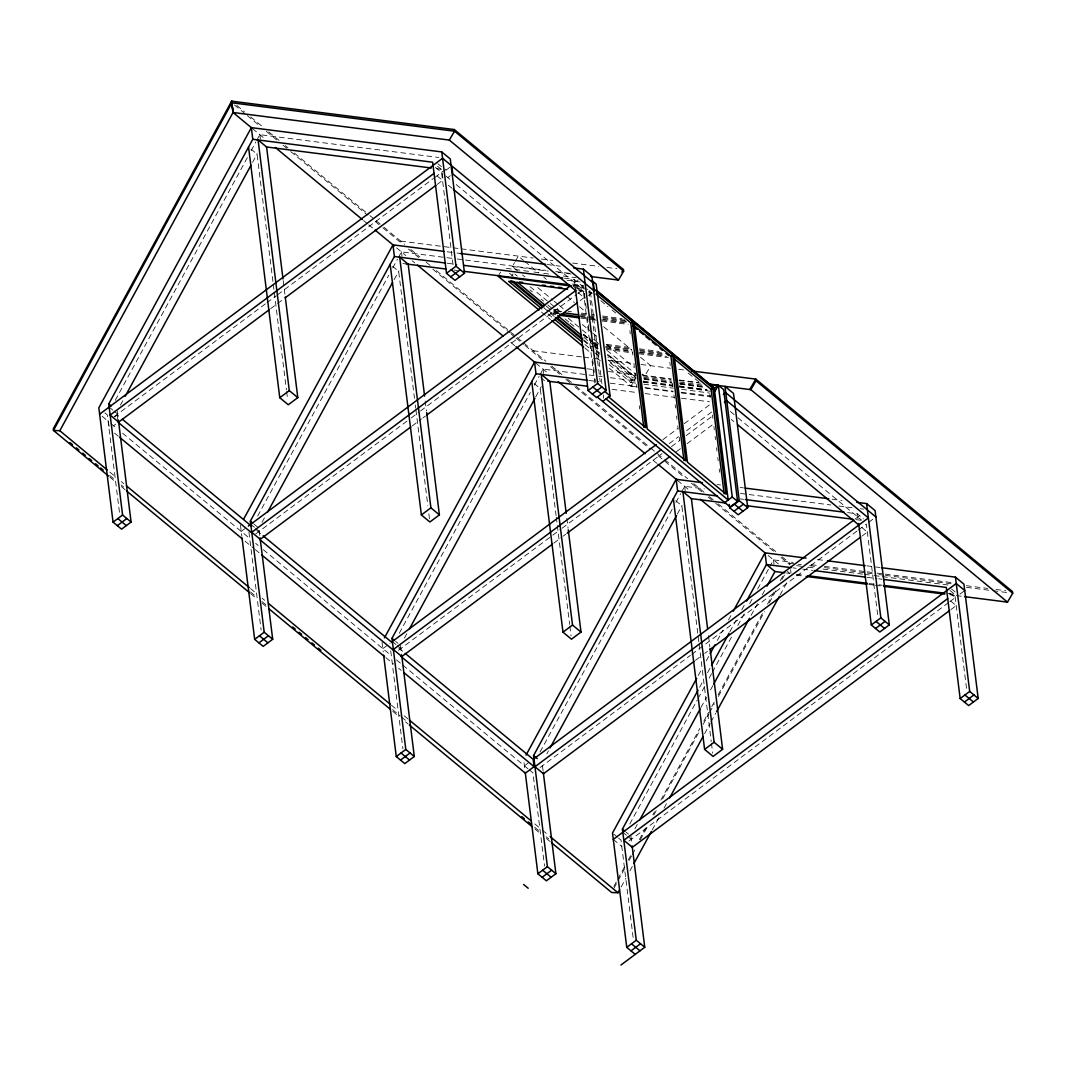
<?xml version="1.0" encoding="UTF-8"?>
<svg xmlns="http://www.w3.org/2000/svg" width="1066" height="1066" viewBox="0 0 1066 1066"><rect width="100%" height="100%" fill="white"/><g stroke="black" fill="none" stroke-linecap="round" stroke-linejoin="round"><path stroke-width="0.75" stroke-dasharray="5 3.75" d="M115.275 400.283L247.925 156.569M251.096 150.732L255.867 141.978M256.666 140.512L259.837 134.676L438.779 157.488M120.431 405.093L124.416 397.791M252.535 162.392L257.306 153.624M257.666 516.037L388.73 275.241M392.701 267.952L397.471 259.198M398.271 257.732L401.442 251.896L455.622 258.798M262.036 522.313L266.02 515.011M394.14 279.612L398.911 270.844M399.27 633.257L530.335 392.461M534.306 385.172L539.076 376.418M539.876 374.952L543.047 369.116L587.379 374.766M404.44 638.068L407.625 632.231M535.745 396.832L541.315 386.598M540.089 751.943L672.739 508.229M675.911 502.392L680.681 493.638M681.48 492.172L684.652 486.336L704.36 488.854M546.845 753.835L548.43 750.904M677.35 514.052L682.12 505.284M698.297 675.444L702.267 668.142M706.238 660.853L708.623 656.469M717.351 640.426L722.921 630.206M728.478 619.986L730.863 615.615M699.616 687.303L703.6 680.001M707.571 672.686L709.969 668.302M729.864 631.752L736.22 620.052M741.789 609.819L744.188 605.435M629.74 824.031L697.257 699.989M698.057 698.536L705.199 685.398M709.17 678.096L711.555 673.725M712.355 672.26L732.209 635.776M737.765 625.569L744.121 613.883M749.678 603.676L752.063 599.292M757.62 589.085L768.746 568.644M769.545 567.192L773.516 559.89L793.211 562.408M634.896 828.855L638.081 823.005M700.948 707.504L706.518 697.271M710.502 689.955L712.888 685.571M751.09 615.388L757.46 603.702M762.23 594.921L765.415 589.072M613.856 886.432L617.041 880.583M617.84 879.13L624.996 865.965M628.18 860.115L631.365 854.252M639.334 839.635L645.703 827.936M652.872 814.77L654.457 811.839M660.827 800.14L699.842 728.478M703.813 721.162L708.597 712.381M711.782 706.531L714.167 702.148M718.151 694.832L762.736 612.923M767.507 604.142L774.676 590.99M780.245 580.743L782.631 576.36M614.043 888.111L617.227 882.262M618.027 880.796L625.196 867.631M629.18 860.329L631.565 855.931M632.365 854.466L636.335 847.164M640.32 839.848L648.288 825.217M653.858 814.97L656.243 810.586M662.612 798.887L700.029 730.143M703.214 724.28L708.797 714.047M709.596 712.581L714.367 703.813M718.351 696.498L764.522 611.657M769.306 602.876L777.261 588.245M782.044 579.478L784.429 575.08M621.172 886.939L625.942 878.184M629.913 870.882L633.097 865.046M652.165 830.001L660.107 815.41M664.078 808.108L668.049 800.806M704.599 733.661L710.169 723.441M710.955 721.988L715.726 713.221M780.085 594.988L788.04 580.384M517.383 270.737L512.293 266.527L514.572 262.622M515.331 261.33L518.369 256.133L523.473 260.344M498.142 276.227L500.594 272.057M511.813 275.921L512.959 273.962M547.671 309.94L551.402 313.031L552.428 311.272L558.97 312.151M561.675 311.592L555.146 310.712L553.001 314.35L556.265 314.79M589.964 290.365L588.912 292.137L591.284 292.457L588.086 289.805M594.215 345.864L595.321 343.972L598.599 344.411M608.126 359.975L631.765 379.549L633.91 375.912L607.767 354.285M609.152 364.532L630.779 382.441L635.682 374.113L606.421 349.888M609.246 368.196L630.965 386.172L635.869 377.83L607.767 354.565M114.075 416.766L265.594 303.703M266.926 302.704L276.254 295.748M277.586 294.749L433.542 178.382M434.875 177.382L448.679 167.082M114.702 416.846L117.207 414.994L119.765 417.112M445.815 170.333L451.771 165.883M113.129 426.04L115.621 424.188M270.591 308.714L283.916 298.773M437.207 184.391L442.537 180.407L435.248 174.384M448.013 177.436L450.385 175.663M241.222 531.401L245.993 527.843M574.654 282.597L578.225 279.932M255.68 533.986L409.864 418.938M411.196 417.939L419.191 411.969M420.524 410.97L576.479 294.602M577.812 293.616L583.142 289.632M412.196 425.934L421.523 418.978M422.856 417.979L425.521 415.993M580.144 300.612L584.141 297.627M588.419 295.549L591.99 292.884M382.827 648.621L389.969 643.291M662.932 439.605L677.603 428.665M684.265 423.695L709.583 404.787M669.261 443.616L678.589 436.66M686.597 430.691L711.915 411.796M398.471 650.327L551.468 536.158M552.801 535.159L560.796 529.189M562.142 528.19L662.106 453.596M671.433 446.641L679.428 440.671M686.091 435.701L712.754 415.807M553.8 543.154L561.795 537.184M563.128 536.198L565.793 534.199M676.43 451.651L680.428 448.666M687.09 443.696L712.421 424.788M524.432 765.841L528.016 763.176M855.198 519.022L860.235 515.264M540.076 767.547L690.408 655.363M691.741 654.364L857.024 531.028M858.357 530.042L866.352 524.072L877.971 617.294M868.737 522.3L873.507 518.742M695.405 660.374L703.4 654.404M704.733 653.418L707.398 651.419M862.021 536.051L867.351 532.067L861.288 527.044M628.94 841.101L948.553 602.596M949.886 601.61L955.216 597.626L949.14 592.603M959.973 594.082L964.743 590.524M950.872 609.605L956.215 605.621L950.139 600.598M436.194 168.615L441.151 169.254L453.157 265.634M400.736 241.129L451.384 247.592M453.023 247.792L459.553 248.631M461.192 248.844L533.147 258.012M541.355 259.065L552.841 260.53M572.535 263.036L598.799 266.393M607.007 267.433L616.854 268.685M447.12 251.776L455.329 252.815M456.968 253.028L460.259 253.441M547.271 264.541L560.396 266.22M457.261 259.011L463.83 259.851M465.469 260.064L545.912 270.324M555.759 271.577L570.537 273.456M512.293 266.527L548.244 271.11M558.038 272.363L571.11 274.029M447.2 263.235L457.101 264.501M564.354 278.173L574.254 279.439L582.756 286.474L594.761 382.854M402.895 263.529L406.866 264.035M454.049 270.058L457.341 270.484M572.855 285.208L582.756 286.474M533.133 350.727L582.156 356.977M583.782 357.19L591.963 358.229M593.589 358.442L600.131 359.269M608.3 360.321L632.804 363.439M640.972 364.479L670.474 368.25M678.682 369.289L683.599 369.915M587.086 368.783L596.933 370.035M608.433 371.501L636.335 375.059M642.905 375.898L670.834 379.456M679.002 380.509L700.362 383.227M589.018 374.979L597.226 376.018M598.865 376.231L602.157 376.658M610.365 377.697L634.99 380.842M643.198 381.881L672.739 385.652M679.308 386.492L707.224 390.049M588.805 380.455L598.706 381.721M610.258 383.187L636.655 386.558M644.903 387.611L672.952 391.182M681.214 392.235L710.915 396.019M612.15 389.383L636.908 392.541M645.157 393.594L674.858 397.378M681.454 398.218L709.503 401.802M717.205 484.537L720.483 484.95M740.19 487.468L743.468 487.882M832.12 499.194L841.967 500.447M740.47 493.451L830.76 504.964M838.969 506.017L852.107 507.696M860.315 508.735L863.607 509.148M740.31 498.941L743.615 499.354M847.563 512.613L857.464 513.879L863.54 518.902M856.065 519.648L861.008 520.275M817.555 559.557L825.764 560.609M866.805 565.833L879.93 567.512M811.266 564.714L817.835 565.54M824.404 566.379L865.445 571.616M867.084 571.829L875.293 572.868M876.945 573.082L883.501 573.921M885.153 574.121L952.458 582.716M782.124 556.838L789.799 563.194L796.395 564.034M798.048 564.247L801.339 564.66M809.587 565.713L816.196 566.566M824.444 567.605L865.672 572.868M867.324 573.082L872.268 573.708M878.864 574.547L883.821 575.187M885.473 575.4L951.445 583.808M966.289 585.7L987.729 588.432M995.977 589.485L1005.878 590.751M796.608 565.686L801.552 566.312M808.148 567.165L814.744 568.005M822.992 569.057L862.581 574.108M864.233 574.308L872.481 575.36M874.133 575.573L880.729 576.413M882.382 576.626L948.367 585.034M966.516 587.353L991.26 590.511M992.899 590.724L1007.756 592.616M792.864 567.858L796.169 568.285M802.765 569.124L812.665 570.39M867.124 577.332L877.025 578.598M878.664 578.811L881.968 579.224M786.508 573.002L789.813 573.428M796.409 574.268L804.657 575.32M869.017 583.528L877.265 584.581M878.917 584.781L882.222 585.207M948.22 593.629L954.816 594.468L966.822 690.848M796.169 575.174L804.417 576.226M868.817 584.435L873.76 585.074M875.413 585.287L882.022 586.127M949.713 594.761L954.67 595.388M956.322 595.601L962.918 596.44M506.31 268.326L532.32 271.83M533.946 272.043L542.074 273.136M543.7 273.362L551.828 274.455M563.221 275.987L576.226 277.733M567.019 280.198L579.984 281.944M572.442 284.076L583.915 285.621M573.761 285.368L583.568 286.687M572.948 286.288L584.328 287.82M574.281 287.474L588.992 289.459M576.853 288.606L583.408 289.486M578.158 289.885L583.062 290.538M579.091 290.818L584.008 291.484M553.547 309.393L561.715 310.486M568.245 311.365L571.509 311.805M581.316 313.124L589.485 314.23M591.11 314.443L594.375 314.883M602.543 315.989L622.144 318.627M581.276 314.23L589.445 315.336M591.084 315.549L594.348 315.989M602.517 317.095L625.382 320.173M580.197 315.016L594.895 317.002M603.063 318.094L627.568 321.399M558.93 313.257L554.027 312.604L556.519 314.657M580.17 316.122L594.868 318.094M603.036 319.2L625.902 322.278M551.402 313.031L557.931 313.91M580.81 316.988L587.339 317.868M588.965 318.081L595.508 318.961M602.037 319.84L626.542 323.145M580.77 318.094L587.299 318.974M588.938 319.187L595.468 320.066M602.01 320.946L628.14 324.464M593.722 342.652L598.626 343.305M606.794 344.411L631.299 347.716M639.467 348.809L659.068 351.447M606.754 345.517L631.259 348.809M639.427 349.915L665.57 353.432M594.242 344.758L597.52 345.197M605.688 346.303L631.818 349.821M639.986 350.914L664.491 354.218M605.648 347.409L631.778 350.927M639.946 352.02L664.451 355.324M591.59 346.29L598.119 347.17M606.288 348.262L632.418 351.793L632.924 355.125M638.96 352.673L666.716 356.404M594.815 347.836L598.079 348.276M606.248 349.368L632.391 352.886M638.92 353.765L668.329 357.736M642.172 374.979L671.34 378.91M679.442 380.002L698.896 382.614M643.704 377.231L671.473 380.975M679.642 382.068L704.146 385.372M643.797 378.35L671.647 382.108M679.841 383.214L702.787 386.292M643.997 378.923L671.647 382.641M679.775 383.747L704.16 387.025M636.069 378.243L632.791 377.804L607.9 357.203M644.237 379.349L672.006 383.08M680.161 384.186L704.666 387.478M631.765 379.549L635.03 379.989M643.198 381.095L672.606 385.053M679.135 385.932L706.905 389.676M635.096 381.108L631.818 380.669L607.647 360.654M643.291 382.214L672.793 386.185M679.335 387.065L712.115 391.475M630.779 382.441L635.696 383.107M643.891 384.213L673.379 388.184M681.574 389.29L709.423 393.034M630.965 386.172L637.468 387.038M645.596 388.131L673.232 391.862M681.374 392.954L710.636 396.898M437.82 163.724L441.457 166.736M951.498 588.938L955.136 591.95M589.591 291.418L592.083 293.483M600.798 300.692L607.913 306.608M611.991 309.966L615.722 313.058M624.09 320L626.581 322.065M688.276 373.14L701.068 383.707M437.5 166.229L441.151 169.254M949.966 590.444L954.816 594.468M435.474 167.389L441.537 172.412M446.081 176.17L449.905 179.328M456.275 184.618L583.848 290.219M730.29 411.436L736.659 416.713M737.938 417.765L861.501 520.048M448.346 185.218L452.171 188.389M578.078 292.604L584.848 298.214L584.248 293.416M731.289 419.431L733.834 421.536M524.739 261.397L538.743 272.989M543.833 277.213L546.378 279.319M566.752 296.175L574.387 302.504M579.478 306.715L585.847 311.992M592.216 317.255L596.027 320.413M603.676 326.742L631.685 349.928M640.586 357.297L650.78 365.731L644.69 376.125L642.145 374.019M522.473 274.961L525.018 277.067M537.757 287.607L553.027 300.252M554.307 301.305L558.118 304.463M559.397 305.516L563.208 308.687M582.316 324.49L591.217 331.859M592.496 332.925L597.586 337.136M606.501 344.518L634.51 367.69M514.811 274.042L517.356 276.147M530.082 286.687L549.163 302.491M550.429 303.543L560.609 311.965M568.245 318.281L580.97 328.821M582.249 329.874L588.605 335.137M593.695 339.348L598.786 343.558M529.895 289.819L532.387 291.871M541.102 299.08L543.593 301.145M555.146 310.712L558.877 313.804M565.1 318.961L568.831 322.039M570.083 323.078L576.306 328.221M583.768 334.404L592.483 341.626M595.321 343.972L597.813 346.037M509.441 273.176L513.266 276.347M547.751 304.889L552.854 309.113M554.133 310.166L557.971 313.337M583.502 334.484L592.443 341.88M593.722 342.946L598.839 347.17M553.8 310.672L558.89 314.883M583.062 334.897L590.697 341.213M591.976 342.266L598.332 347.543M607.247 354.911L633.964 377.031M546.205 306.129L552.428 311.272M583.901 337.322L592.616 344.545M595.454 346.89L597.946 348.955M584.115 340.107L590.337 345.264M595.681 349.675L599.412 352.766M544.033 307.994L549.123 312.205M550.389 313.257L554.213 316.415M583.475 340.64L589.831 345.904M596.2 351.18L600.011 354.338M548.071 313.977L553.161 318.201M584.967 344.531L593.882 351.9M595.148 352.953L600.238 357.163M541.568 312.165L550.509 319.56M584.981 348.102L591.377 353.392M596.48 357.616L601.584 361.854M236.759 105.387L244.447 111.757M250.83 117.047L262.383 126.601M268.752 131.878L279.039 140.379M285.395 145.656L288.007 147.814M294.363 153.078L368.716 214.612M369.889 215.599L375.019 219.836M376.298 220.902L382.801 226.285M383.973 227.258L404.56 244.287M410.863 249.511L419.831 256.946M426.2 262.209L430.064 265.407M436.38 270.644L545.912 361.307M551.682 366.078L561.929 374.566M567.618 379.269L571.443 382.441M576 386.212L649.341 446.92M650.62 447.973L663.385 458.553M664.664 459.606L687.65 478.634M693.779 483.711L704.026 492.186M709.356 496.596L713.181 499.767M718.111 503.845L775.755 551.562M234.4 104.921L245.926 114.448M247.205 115.514L259.997 126.108M266.407 131.411L276.64 139.886M283.05 145.189L289.446 150.479M290.725 151.545L367.543 215.132M375.219 221.488L381.615 226.791M382.907 227.844L402.109 243.741M408.505 249.044L418.751 257.519M432.823 269.178L509.641 332.765M510.92 333.818L514.758 337.003M516.037 338.055L523.726 344.425M525.005 345.477L544.206 361.374M550.602 366.677L559.57 374.086M565.966 379.389L569.817 382.574M574.934 386.811L650.46 449.332M658.148 455.688L685.025 477.941M691.434 483.244L701.668 491.719M708.077 497.022L714.473 502.326M715.752 503.379L774.649 552.135M781.045 557.425L789.999 564.847L789.799 563.194M252.562 128.653L265.048 138.993M363.626 220.595L367.464 223.767M368.743 224.833L373.873 229.07M396.592 247.872L405.866 255.56M412.275 260.864L414.834 262.982M510.854 342.466L514.691 345.637M535.772 363.093L547.977 373.193M652.952 460.099L656.789 463.27M677.376 480.313L690.075 490.826M768.173 555.466L778.407 563.954M787.374 571.363L789.933 573.481M540.862 377.737L544.499 380.749M250.976 149.08L257.053 154.104L273.069 282.73M392.594 266.3L398.657 271.324L414.474 398.298M534.199 383.52L540.262 388.544L556.079 515.518M675.804 500.74L681.867 505.764L698.923 642.625M254.001 524.139L258.851 528.163L260.051 537.717M395.606 641.359L398.031 643.371M626.062 832.146L628.5 834.145M109.145 407.065L112.783 410.09M113.995 411.09L117.646 414.101M250.75 524.299L254.388 527.31M255.6 528.31L259.251 531.321M392.355 641.519L395.992 644.53M397.218 645.53L400.856 648.541M622.824 832.293L626.462 835.304M627.674 836.304L631.312 839.328M256.706 530.482L261.836 534.719M398.777 648.075L403.894 652.312M104.894 412.862L107.32 414.874L119.725 514.438M613.723 834.065L617.361 837.077M618.573 838.076L620.998 840.088L633.404 939.652M102.043 416.193L108.119 421.217M111.024 423.628L117.433 428.918M122.55 433.156L250.537 539.116M255.653 543.354L258.212 545.472M263.342 549.71L391.329 655.657M396.445 659.894L401.562 664.131M402.841 665.184L528.083 768.852M529.296 769.865L532.933 772.877L544.539 866.098M613.296 839.395L621.784 846.431M114.502 433.076L118.339 436.247M245.047 541.142L254.014 548.564M255.294 549.616L260.41 553.854M385.839 657.682L393.514 664.038M398.644 668.275L401.202 670.394M109.758 472.051L116.154 477.355M121.284 481.592L123.843 483.711M250.577 588.632L256.986 593.922M262.103 598.173L264.661 600.291M391.409 705.199L397.805 710.502M404.201 715.792L408.038 718.977M534.786 823.898L541.182 829.188M542.461 830.254L548.87 835.544M109.625 475.409L116.034 480.699M121.151 484.937L123.709 487.069M250.457 591.976L256.853 597.28M261.969 601.517L267.1 605.755M392.555 709.61L400.23 715.966M401.509 717.032L407.918 722.322M534.652 827.243L541.062 832.533M546.178 836.783L548.737 838.902M109.825 477.088L116.221 482.378M121.337 486.616L125.188 489.8M250.643 593.655L257.039 598.959M262.169 603.196L266.007 606.367M392.741 711.288L399.15 716.592M405.546 721.882L408.105 724.001M534.852 828.922L541.248 834.212M546.365 838.462L550.203 841.634M857.464 513.879L858.263 520.315M790.612 569.697L791.012 572.922M773.516 559.89L774.049 564.26M709.836 393.914L710.249 397.178M712.474 415.127L712.888 418.378M713.9 426.533L714.313 429.798M715.126 436.327L715.526 439.592M716.539 447.747L716.952 451.011M717.764 457.527L718.164 460.792M719.19 468.947L719.59 472.211M708.437 635.523L709.876 647.062M669.861 362.28L670.261 365.545M672.499 383.494L672.913 386.745M673.925 394.913L674.325 398.164M675.138 404.694L675.551 407.958M676.564 416.113L676.977 419.378M677.789 425.907L678.189 429.158M679.202 437.313L679.615 440.578M684.652 486.336L685.198 490.706M699.123 644.277L711.235 741.576M711.448 743.229L712.674 753.116M629.873 330.647L630.286 333.911M633.937 363.279L634.35 366.531M635.163 373.06L635.563 376.325M636.589 384.48L636.988 387.744M639.227 405.693L639.627 408.944M590.484 292.191L601.864 383.533M603.289 394.953L603.689 398.218M588.938 291.324L600.198 381.721M584.421 293.483L585.447 301.705M585.66 303.344L586.273 308.274M587.299 316.495L588.112 323.065M588.312 324.717L588.925 329.647M589.951 337.855L590.777 344.438M590.977 346.077L591.59 351.007M592.616 359.229L593.429 365.798M593.642 367.45L594.255 372.38M595.068 378.95L595.481 382.241M574.254 279.439L575.64 290.592M630.925 836.157L631.925 844.232M566.832 518.303L568.071 528.19M543.047 369.116L543.593 373.486M556.279 517.17L557.105 523.766M557.305 525.405L569.63 624.356M569.844 626.009L571.07 635.896M542.461 765.761L543.074 770.678M524.046 762.67L525.045 770.745M442.243 172.998L443.243 180.993M425.227 401.082L426.467 410.97M401.442 251.896L401.989 256.266M415.3 404.893L415.7 408.185M415.913 409.837L427.826 505.484M428.852 513.732L429.465 518.676M400.456 645.383L401.855 656.536M390.729 650.9L402.935 748.878M382.041 642.278L383.24 651.886M283.21 280.558L285.062 295.402M259.837 134.676L260.384 139.046M273.282 284.369L274.095 290.965M274.308 292.617L286.421 389.916M286.634 391.568L287.66 399.803M248.938 532.094L261.13 630.019M240.436 525.058L241.835 536.305M117.247 410.943L118.632 422.096M117.207 414.994L117.94 420.857M108.466 421.51L109.385 428.838"/><path stroke-width="1.5" d="M231.922 102.642L53.487 430.451L108.545 476.022M59.829 430.731L233.041 112.503L231.735 100.964L53.3 428.772L53.487 430.451L59.829 430.731L107.2 469.933M131.091 522.047L122.59 515.011L108.759 403.907L252.789 139.286L432.649 162.219L446.494 273.322L454.982 280.358L464.51 273.242L450.278 158.954L441.777 151.932L251.336 127.64L98.832 407.838L113.063 522.127L121.564 529.162L131.091 522.047L118.459 420.644M125.202 396.325L250.936 165.323M243.608 519.222L392.954 244.86L443.842 251.349M242.035 537.944L254.667 639.347L263.169 646.382L272.696 639.267L264.195 632.231L250.363 521.127L394.393 256.506L392.954 244.86M267.606 512.08L392.555 282.543M384.426 637.894L534.559 362.08L585.447 368.57M383.64 655.164L396.272 756.567L404.774 763.602L414.301 756.487L405.8 749.451L391.968 638.347L535.998 373.726L534.559 362.08M409.211 629.3L534.945 398.298M526.031 755.114L676.164 479.3L702.427 482.658M525.245 772.384L537.877 873.787L546.378 880.822L555.906 873.707L547.404 866.671L533.573 755.567L677.603 490.946L676.164 479.3M550.029 747.986L676.55 515.518M696.698 678.362L612.497 833.052L626.741 947.341L635.229 954.376M710.209 653.551L714.966 644.797M733.248 611.231L765.015 552.854L806.056 558.091M620.945 965.036L644.757 947.261L636.269 940.225L622.424 829.121L698.03 690.235M711.555 665.384L729.064 633.217M746.573 601.051L766.467 564.5L765.015 552.854M639.68 820.074L700.162 708.957M713.687 684.106L749.491 618.32M767 586.153L774.955 571.536L784.856 572.788M551.495 842.7L611.657 892.508L618 892.775L619.586 889.857M633.884 863.58L651.366 831.467M669.648 797.888L703.014 736.579M716.525 711.768L779.299 596.44M231.628 101.15L233.041 112.503L449.332 140.072L454.529 131.198L454.303 129.546L231.509 101.137L233.041 112.503L252.242 128.386M621.891 272.123L623.41 269.525L454.303 129.546M590.724 276.534L618.44 280.065L623.637 271.177L623.41 269.525M749.731 389.516L755.821 379.123L1012.473 591.59L1012.7 593.242L1007.503 602.13L964.57 596.654M710.049 384.466L750.837 389.663L756.034 380.775L755.821 379.123L691.807 370.968M714.18 392.315L718.337 385.239L723.667 389.65L737.592 501.406L730.143 506.976L597.32 397.032M99.618 414.181L442.563 158.274L451.065 165.297M434.035 173.372L110.144 415.074L118.632 422.096L269.258 309.713M285.248 297.774L435.874 185.377M113.063 522.127L122.59 515.011M285.275 297.054L297.8 397.645L288.273 404.76L279.772 397.725L289.299 390.609L258.079 139.952L266.58 146.988L283.01 278.919M446.494 273.322L456.008 266.207L441.777 151.932M117.313 525.645L126.841 518.529M450.731 276.84L460.259 269.725M248.365 526.071L570.656 285.581M575.64 290.592L251.749 532.294L260.237 539.316L410.863 426.933M426.853 414.994L577.479 302.597M643.771 427.266L630.766 322.865L632.458 321.599L596.36 291.724M254.667 639.347L264.195 632.231M426.666 412.622L439.405 514.865L429.878 521.98L421.376 514.945L430.904 507.829L399.683 257.173L408.185 264.208L424.614 396.139M583.382 269.152L591.883 276.174L606.114 390.462L596.587 397.578L588.099 390.542L597.626 383.427L583.382 269.152L573.535 267.886M258.918 642.865L268.445 635.749M592.336 394.06L601.864 386.945M602.663 401.442L610.112 395.886L596.187 284.129L591.923 280.585M683.946 460.525L670.94 356.124L672.633 354.858L634.057 322.918L647.262 428.945L685.851 460.885L672.633 354.858M724.134 493.785L711.129 389.383L712.821 388.131L674.232 356.191L687.45 462.218L726.026 494.158L712.821 388.131M606.048 398.911L728.198 500.034L714.273 388.277L718.337 385.239L732.262 496.996L737.592 501.406M392.355 641.519L656.27 444.575M723.401 394.487L725.786 392.714L875.879 516.97M661.266 449.585L393.354 649.514L401.855 656.536L552.468 544.153M724.4 402.482L726.772 400.709L868.377 517.929L534.959 766.734L543.46 773.756L694.073 661.373M567.125 533.213L669.768 456.621M724.8 502.552L732.262 496.996M396.272 756.567L405.8 749.451M568.271 529.842L581.01 632.085L571.483 639.2L562.981 632.165L572.509 625.049L541.288 374.393L549.79 381.428L566.219 513.359M729.704 507.762L739.231 500.647L724.987 386.372L733.488 393.394L747.719 507.683L738.192 514.798L729.704 507.762L729.291 504.485M400.523 760.085L410.05 752.969M733.941 511.28L743.468 504.165M533.959 758.739L853.866 520.021M405.173 653.378L533.173 759.325L534.079 766.654L525.351 773.17L403.761 672.513M710.063 649.434L860.688 537.037M537.877 873.787L547.404 866.671M710.089 648.714L722.615 749.305L713.087 756.42L704.599 749.385L714.113 742.269L682.893 491.613L691.394 498.648L707.624 628.927M866.591 503.592L875.093 510.614L889.324 624.903L879.796 632.018L871.308 624.982L880.836 617.867L866.591 503.592L856.744 502.326M542.128 877.305L551.655 870.189M875.559 628.5L885.073 621.385M613.296 839.395L956.242 583.488L964.743 590.524M947.714 598.586L623.81 840.288L632.311 847.323L949.54 610.591M626.741 947.341L636.269 940.225M955.456 577.146L963.944 584.181L978.188 698.457L968.661 705.572L960.16 698.536L969.687 691.434L955.456 577.146L881.582 567.725M630.992 950.859L640.519 943.743M964.41 702.054L973.938 694.939M231.735 102.789L454.529 131.198L623.637 271.177M266.233 146.948L431.25 167.988M460.259 253.441L545.632 264.328M394.393 256.506L445.548 263.022M463.697 265.341L562.701 277.959M406.199 263.955L445.801 269.005M463.95 271.324L569.55 284.782M535.998 373.726L587.153 380.242M547.804 381.175L587.406 386.225M745.107 488.095L828.842 498.768M677.603 490.946L717.205 495.996M745.267 499.568L844.259 512.2M691.061 498.608L725.706 503.019M747.159 505.764L852.76 519.222M827.403 560.809L865.166 565.633M791.212 567.658L766.467 564.5L774.955 571.536M814.317 570.603L865.472 577.119M883.621 579.438L946.328 587.433L960.16 698.536M807.961 575.733L867.364 583.315M883.861 585.421L944.916 593.202M806.069 576.44L867.164 584.235M883.674 586.34L944.756 594.122M571.323 286.074L498.142 276.227L539.01 310.046M519.355 281.97L522.62 282.41M542.221 285.048L545.486 285.488M550.389 286.141L553.654 286.581M558.557 287.247L561.822 287.687M567.618 289.272L508.629 281.331L541.715 308.714M563.861 312.818L578.572 314.803M559.57 314.124L579.171 316.762M559.53 315.23L579.131 317.868M708.61 383.933L718.337 385.239M713.301 389.463L715.659 389.783M756.034 380.775L1012.7 593.242M449.332 140.072L618.44 280.065M750.837 389.663L1007.503 602.13M595.921 289.885L714.247 387.837M595.947 290.312L714.273 388.277M595.907 294.016L630.766 322.865M633.604 325.21L670.94 356.124M673.792 358.482L711.129 389.383M633.217 326.183L637.042 329.341M639.587 331.446L643.398 334.604M645.943 336.709L649.767 339.867M652.312 341.973L656.123 345.131M659.947 348.289L662.492 350.408M666.303 353.566L668.848 355.671M453.45 189.442L575.92 290.818M737.659 424.708L858.85 525.032M517.583 282.423L544.966 305.089M557.771 315.696L581.41 335.27M512.826 281.091L543.94 306.848M556.732 317.441L582.875 339.081M510.947 280.611L542.754 306.941M555.479 317.468L582.196 339.588M554.44 319.254L582.422 342.426M551.788 320.626L583.715 347.05M456.008 266.207L464.51 273.242M597.626 383.427L606.114 390.462M739.231 500.647L747.719 507.683M880.836 617.867L889.324 624.903M969.687 691.434L978.188 698.457M604.782 391.462L610.112 395.886M608.326 396.712L645.663 427.626L632.458 321.599M451.251 269.765L459.752 276.8M592.856 386.985L601.357 394.02M734.461 504.205L742.962 511.24M876.065 621.425L884.567 628.46M964.93 694.979L973.418 702.014M275.294 147.468L362.347 219.529M375.152 230.123L394.353 246.019M417.392 265.101L503.165 336.096M515.971 346.703L535.172 362.6M558.211 381.668L645.276 453.73M658.068 464.336L677.27 480.233M700.322 499.301L765.615 553.347M289.299 390.609L297.8 397.645M430.904 507.829L439.405 514.865M572.509 625.049L581.01 632.085M714.113 742.269L722.615 749.305M108.759 403.907L111.184 405.919M250.363 521.127L252.789 523.139M391.968 638.347L394.393 640.36M533.573 755.567L537.211 758.579M622.424 829.121L624.849 831.134M122.323 419.231L251.589 526.231M263.115 535.772L392.381 642.785M118.113 422.323L251.23 532.507M260.184 539.929L393.287 650.113M400.976 656.469L534.079 766.654M119.619 437.313L242.488 539.023M261.69 554.92L384.56 656.629M126.401 485.83L249.297 587.566M268.499 603.463L390.116 704.146M409.331 720.043L530.948 820.713M550.149 836.61L618 892.775M69.943 442.55L72.501 444.669M76.339 447.853L78.911 449.972M82.748 453.157L85.307 455.275M89.144 458.447L91.703 460.565M95.54 463.75L98.112 465.869M100.67 467.987L103.229 470.106M292.697 626.955L295.255 629.073M299.093 632.245L301.665 634.363M305.502 637.548L308.061 639.667M311.898 642.851L314.457 644.97M318.308 648.141L320.866 650.26M521.847 816.649L524.419 818.768M528.256 821.939L530.815 824.058M126.468 490.866L249.364 592.589M268.565 608.486L390.183 709.17M409.384 725.067L532.28 826.803M117.833 518.569L126.321 525.605M259.438 635.789L267.926 642.825M401.043 753.009L409.531 760.045M542.647 870.229L551.135 877.265M631.498 943.783L640 950.819M523.593 884.447L528.19 888.258M858.676 523.579L871.308 624.982M673.366 498.728L704.599 749.385M575.467 289.139L588.099 390.542M632.125 845.858L644.757 947.261M531.761 381.508L562.981 632.165M543.274 772.304L555.906 873.707M390.156 264.288L421.376 514.945M401.669 655.084L414.301 756.487M251.336 127.64L252.789 139.286M248.551 147.068L279.772 397.725M260.064 537.864L272.696 639.267M593.376 283.103L451.771 165.883L452.77 173.878L594.375 291.098L593.376 283.103"/></g></svg>
